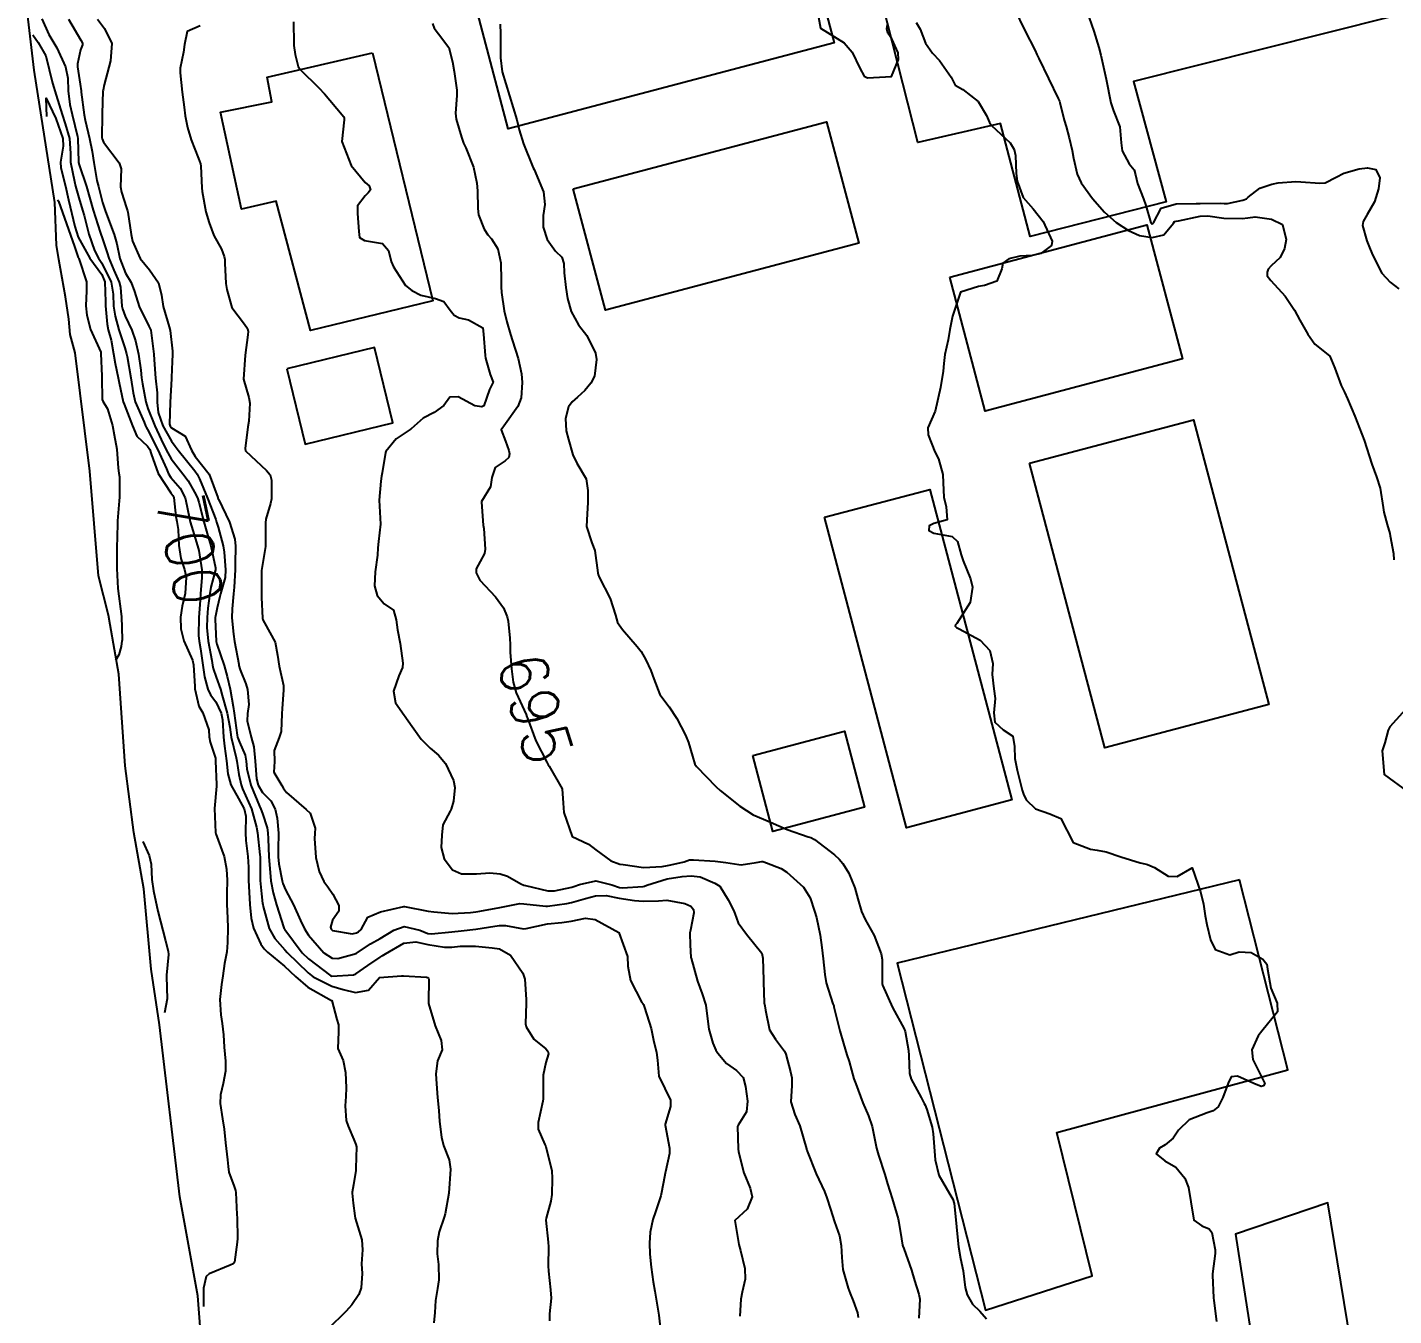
# Model space of a CAD drawing. Header units: metres. Extents: x 292545 to 299085, y 7450245 to 7463078.
# Drawn here: x 296054.3 to 296168.9, y 7455282.2 to 7455390.2 of the extents above; entities that cross this region are included whole.
import ezdxf
from ezdxf.enums import TextEntityAlignment as Align

# ---------------------------------------------------------------- set-up
doc = ezdxf.new("R2010")
doc.units = ezdxf.units.M
for name, color, linetype in [('Area', 45, 'Continuous'), ('Cotas', 45, 'Continuous'), ('Curvas de Nivel 1m', 11, 'Continuous'), ('Curvas de Nivel 5m', 15, 'Continuous'), ('Edificações', 30, 'Continuous'), ('Vias Primárias', 230, 'Continuous')]:
    doc.layers.add(name, color=color, linetype=linetype)
doc.styles.add('Style-STANDARD', font='STANDARD.shx')

msp = doc.modelspace()

# ---------------------------------------------------------------- linework, layer by layer
at = {"layer": 'Area'}
msp.add_polyline3d([(296069.3, 7455274.76, 701.37), (296068.61, 7455283.9, 701.77), (296067.09, 7455292.2, 702.07), (296065.41, 7455306.61, 702.18), (296064.7, 7455311.27, 702.31), (296064.07, 7455318.01, 702.36), (296063.24, 7455322.73, 702.29), (296062.53, 7455328.32, 702.56), (296061.99, 7455336.01, 702.4), (296061.26, 7455340.12, 702.6), (296061.13, 7455340.94, 702.61), (296060.28, 7455344.23, 702.68), (296059.56, 7455353, 702.76), (296058.32, 7455362.93, 701.24), (296057.9, 7455364.47, 702.56), (296057.8, 7455365.75, 701.17), (296057.51, 7455367.63, 701.99), (296056.95, 7455370.75, 700.27), (296056.77, 7455371.94, 700.38), (296056.62, 7455375.51, 703.74), (296054.89, 7455386.61, 708.55), (296054.32, 7455391.37, 707.83)], dxfattribs=at)
at = {"layer": 'Curvas de Nivel 1m', "flags": 128}
for points, elevation in [([(296120.43, 7455392.15), (296120.8, 7455390.14), (296122.79, 7455388.91), (296123.47, 7455388.11), (296124.1, 7455386.77), (296124.46, 7455386.1), (296124.75, 7455385.97), (296126.75, 7455386.07), (296127.34, 7455387.5), (296127.31, 7455388.06), (296126.79, 7455389.23), (296126.44, 7455389.72), (296126.36, 7455390.08), (296126.43, 7455390.45)], 693), ([(296137.07, 7455391.71), (296137.93, 7455389.94), (296138.79, 7455388.27), (296138.95, 7455387.93), (296139.12, 7455387.59), (296139.91, 7455385.92), (296140.74, 7455384.24), (296140.83, 7455384.01), (296140.86, 7455383.91), (296141.23, 7455382.42), (296141.39, 7455381.9), (296141.65, 7455380.95), (296141.89, 7455379.89), (296142.02, 7455379.23), (296142.31, 7455377.89), (296142.65, 7455377.17), (296143.61, 7455375.87), (296144.62, 7455374.71), (296145.58, 7455373.85), (296146.61, 7455373.18), (296147.54, 7455372.76), (296148.6, 7455372.6), (296149.59, 7455372.82), (296150.39, 7455373.79), (296150.48, 7455373.93), (296150.61, 7455373.97), (296150.82, 7455373.99), (296152.62, 7455374.38), (296153.27, 7455374.4), (296154.62, 7455374.22), (296156.15, 7455374.19), (296156.62, 7455374.25), (296157.24, 7455374.33), (296158.62, 7455374.12), (296159.54, 7455373.68), (296159.84, 7455372.43), (296159.69, 7455371.68), (296159.35, 7455370.92), (296158.57, 7455370.21), (296158.33, 7455369.93), (296158.24, 7455369.69), (296158.25, 7455369.38), (296158.56, 7455368.98), (296159.76, 7455367.68), (296160.53, 7455366.5), (296160.98, 7455365.67), (296161.66, 7455364.5), (296162.23, 7455363.65), (296162.49, 7455363.45), (296163.5, 7455362.65), (296163.93, 7455361.63), (296164.45, 7455360.19), (296164.73, 7455359.62), (296164.99, 7455359.06), (296165.59, 7455357.61), (296166.39, 7455355.6), (296167.01, 7455353.59), (296167.41, 7455352.54), (296167.71, 7455351.59), (296167.96, 7455349.95), (296168.03, 7455349.58), (296168.31, 7455348.53), (296168.52, 7455347.79), (296168.57, 7455347.58), (296168.83, 7455346.12), (296168.86, 7455345.57)], 692), ([(296143.14, 7455391.55), (296143.71, 7455389.87), (296144.14, 7455388.52), (296144.31, 7455387.86), (296144.75, 7455385.86), (296145.13, 7455383.86), (296145.37, 7455383.21), (296145.89, 7455381.85), (296146.02, 7455380.52), (296146.1, 7455379.85), (296146.67, 7455378.75), (296147.09, 7455378.25), (296147.21, 7455377.83), (296147.37, 7455377.12), (296147.89, 7455375.82), (296148.08, 7455375.27), (296148.49, 7455373.81), (296148.55, 7455373.75), (296148.61, 7455373.74), (296148.67, 7455373.75), (296148.71, 7455373.81), (296149.37, 7455375.06), (296150.63, 7455375.42), (296152.3, 7455375.44), (296152.63, 7455375.45), (296154.35, 7455375.46), (296154.63, 7455375.45), (296154.91, 7455375.45), (296156.22, 7455375.72), (296156.52, 7455375.83), (296156.64, 7455375.97), (296157.62, 7455376.73), (296158.65, 7455377.06), (296159.17, 7455377.17), (296160.66, 7455377.27), (296161.06, 7455377.26), (296162.66, 7455377.15), (296163.12, 7455377.18), (296164.04, 7455377.63), (296164.67, 7455377.98), (296165.95, 7455378.33), (296166.67, 7455378.42), (296167.36, 7455378.28), (296167.68, 7455377.58), (296167.58, 7455376.66), (296167.25, 7455375.59), (296166.62, 7455374.51), (296166.28, 7455373.94), (296166.24, 7455373.6), (296166.6, 7455372.31), (296166.89, 7455371.6), (296167.1, 7455371.08), (296167.85, 7455369.59), (296168.56, 7455368.84), (296169.27, 7455368.29)], 691), ([(296057.78, 7455390.89), (296058.79, 7455389.13), (296058.93, 7455388.88), (296058.93, 7455388.73), (296058.78, 7455388.32), (296058.51, 7455387.14), (296058.53, 7455386.88), (296058.75, 7455385.44), (296058.83, 7455384.88), (296058.84, 7455384.78), (296059.09, 7455382.88), (296059.17, 7455382.42), (296059.53, 7455380.87), (296059.75, 7455379.79), (296059.88, 7455378.87), (296060.14, 7455377.37), (296060.27, 7455376.86), (296060.63, 7455375.53), (296060.8, 7455375.03), (296060.85, 7455374.86), (296060.94, 7455374.53), (296061.59, 7455372.85), (296061.81, 7455372.06), (296062.07, 7455370.84), (296062.55, 7455369.61), (296063.02, 7455368.83), (296063.29, 7455368.07), (296063.69, 7455366.82), (296064.51, 7455365.15), (296064.66, 7455364.81), (296064.71, 7455364.6), (296064.91, 7455362.81), (296064.95, 7455362.33), (296065.06, 7455360.8), (296065.2, 7455359.56), (296065.21, 7455358.8), (296065.29, 7455357.93), (296065.67, 7455356.8), (296066.39, 7455355.53), (296066.71, 7455355.11), (296066.96, 7455354.78), (296068.36, 7455353.03), (296068.56, 7455352.76), (296068.75, 7455352.36), (296069.41, 7455350.75), (296070.11, 7455348.95), (296070.18, 7455348.74), (296070.31, 7455348.32), (296070.73, 7455346.74), (296070.81, 7455346.21), (296070.93, 7455344.73), (296070.89, 7455344.1), (296070.52, 7455342.74), (296070.45, 7455342.51), (296070.22, 7455341.55), (296070.09, 7455340.87), (296070.07, 7455340.74), (296070.07, 7455340.6), (296070.15, 7455338.74), (296070.19, 7455338.52), (296070.81, 7455336.73), (296071.08, 7455335.8), (296071.32, 7455334.73), (296071.57, 7455333.29), (296071.66, 7455332.72), (296071.92, 7455330.9), (296071.94, 7455330.72), (296072.09, 7455330.29), (296072.57, 7455329.2), (296072.65, 7455328.71), (296072.71, 7455328.07), (296073.04, 7455326.71), (296073.79, 7455324.93), (296073.89, 7455324.7), (296074.02, 7455324.33), (296074.43, 7455323.12), (296074.49, 7455322.69), (296074.5, 7455322.19), (296074.57, 7455320.69), (296074.66, 7455319.39), (296074.74, 7455318.69), (296074.92, 7455317.67), (296075.19, 7455316.68), (296075.83, 7455314.74), (296075.85, 7455314.67), (296075.87, 7455314.64), (296075.9, 7455314.6), (296077.36, 7455312.66), (296077.88, 7455312.15), (296079.76, 7455310.72), (296079.85, 7455310.69), (296081.65, 7455310.81), (296081.86, 7455310.88), (296082.87, 7455311.59), (296083.88, 7455312.28), (296084.06, 7455312.4), (296084.33, 7455312.57), (296085.89, 7455313.46), (296086.88, 7455313.56), (296087.89, 7455313.34), (296089.28, 7455313.13), (296089.89, 7455313.13), (296090.59, 7455313.2), (296091.89, 7455313.2), (296093.28, 7455313.08), (296093.89, 7455312.97), (296094.82, 7455312.45), (296095.86, 7455310.93), (296096.02, 7455310.44), (296096.14, 7455308.74), (296096.13, 7455308.44), (296096.07, 7455306.7), (296096.12, 7455306.44), (296096.77, 7455305.4), (296097.78, 7455304.61), (296097.96, 7455304.41), (296098, 7455304.19), (296097.77, 7455303.47), (296097.56, 7455302.41), (296097.55, 7455300.6), (296097.56, 7455300.41), (296097.53, 7455300.21), (296097.13, 7455298.42), (296097.15, 7455297.86), (296097.69, 7455296.58), (296097.77, 7455296.41), (296097.81, 7455296.29), (296098.27, 7455294.4), (296098.32, 7455293.74), (296098.28, 7455292.4), (296098.2, 7455291.83), (296097.8, 7455290.41), (296097.78, 7455290.24), (296097.97, 7455288.41), (296098, 7455288), (296097.97, 7455286.41), (296098, 7455285.98), (296098.18, 7455284.4), (296098.22, 7455283.72), (296098.09, 7455282.4), (296098.1, 7455281.82)], 699), ([(296060.21, 7455390.87), (296060.8, 7455390.1), (296061.39, 7455388.85), (296061.3, 7455387.39), (296061.16, 7455386.85), (296060.75, 7455385.37), (296060.67, 7455384.94), (296060.66, 7455384.86), (296060.6, 7455382.97), (296060.6, 7455382.86), (296060.57, 7455380.98), (296060.59, 7455380.86), (296060.69, 7455380.58), (296062.02, 7455378.84), (296062.17, 7455378.35), (296062.13, 7455376.84), (296062.2, 7455376.4), (296062.63, 7455375.07), (296062.71, 7455374.83), (296062.74, 7455374.71), (296063.01, 7455372.83), (296063.12, 7455372.29), (296063.78, 7455370.82), (296064.56, 7455369.89), (296065.32, 7455368.8), (296065.57, 7455367.76), (296065.69, 7455366.8), (296066.2, 7455365.1), (296066.28, 7455364.79), (296066.48, 7455363.07), (296066.49, 7455362.79), (296066.47, 7455362.2), (296066.4, 7455360.85), (296066.4, 7455360.79), (296066.4, 7455360.74), (296066.28, 7455358.79), (296066.24, 7455356.96), (296066.29, 7455356.79), (296066.4, 7455356.65), (296067.56, 7455355.93), (296068.07, 7455354.76), (296068.38, 7455354.25), (296069.56, 7455352.75), (296070.28, 7455350.79), (296070.3, 7455350.74), (296070.33, 7455350.67), (296071.26, 7455348.73), (296071.7, 7455347.32), (296071.77, 7455346.73), (296071.74, 7455345.25), (296071.74, 7455344.73), (296071.66, 7455343.3), (296071.61, 7455342.73), (296071.49, 7455341.46), (296071.46, 7455340.73), (296071.59, 7455339.34), (296071.69, 7455338.73), (296072.04, 7455336.84), (296072.06, 7455336.72), (296072.16, 7455336.35), (296072.62, 7455335.18), (296072.76, 7455334.71), (296072.89, 7455333.47), (296072.78, 7455332.71), (296072.74, 7455332.08), (296073.08, 7455330.71), (296073.29, 7455329.91), (296073.41, 7455328.71), (296073.53, 7455327.22), (296073.66, 7455326.7), (296074.04, 7455326.07), (296074.72, 7455325.38), (296075.08, 7455324.68), (296075.26, 7455323.93), (296075.38, 7455322.68), (296075.33, 7455321.34), (296075.33, 7455320.68), (296075.39, 7455320.1), (296075.69, 7455318.67), (296075.74, 7455318.46), (296075.95, 7455317.92), (296076.62, 7455316.66), (296077.22, 7455315.35), (296077.56, 7455314.65), (296077.9, 7455314.12), (296079.18, 7455312.64), (296079.88, 7455312.2), (296080.34, 7455312.16), (296081.88, 7455312.6), (296083.09, 7455313.39), (296083.9, 7455313.84), (296085.04, 7455314.56), (296085.91, 7455314.86), (296087.21, 7455314.54), (296087.9, 7455314.27), (296088.19, 7455314.24), (296089.9, 7455314.42), (296090.69, 7455314.5), (296091.9, 7455314.62), (296093.5, 7455314.87), (296093.91, 7455314.94), (296094.4, 7455314.94), (296095.91, 7455314.65), (296096.14, 7455314.68), (296097.91, 7455315.08), (296099.12, 7455315.18), (296099.91, 7455315.29), (296101.1, 7455315.56), (296101.91, 7455315.45), (296103.9, 7455314.34), (296104.62, 7455312.33), (296104.66, 7455311.54), (296104.87, 7455310.33), (296105.83, 7455308.49), (296105.91, 7455308.4), (296105.97, 7455308.32), (296106.06, 7455308.08), (296106.61, 7455306.31), (296106.81, 7455305.32), (296107.06, 7455304.3), (296107.13, 7455303.65), (296107.26, 7455302.3), (296107.75, 7455301.27), (296108.23, 7455300.29), (296108.24, 7455299.77), (296107.78, 7455298.29), (296107.78, 7455298.22), (296108.14, 7455296.29), (296108.14, 7455295.83), (296107.8, 7455294.29), (296107.77, 7455294.18), (296107.65, 7455293.44), (296107.41, 7455292.29), (296106.98, 7455290.94), (296106.75, 7455290.3), (296106.53, 7455289.24), (296106.48, 7455288.31), (296106.49, 7455287.4), (296106.61, 7455286.31), (296106.79, 7455285.08), (296106.91, 7455284.31), (296107.2, 7455282.63), (296107.25, 7455282.3), (296107.49, 7455280.3)], 698), ([(296068.81, 7455390.33), (296067.71, 7455389.86), (296067.5, 7455388.77), (296067.42, 7455388.13), (296067.13, 7455386.78), (296067.13, 7455386.4), (296067.31, 7455384.77), (296067.46, 7455383.52), (296067.55, 7455382.78), (296067.73, 7455381.8), (296068.05, 7455380.77), (296068.67, 7455379.21), (296068.82, 7455378.76), (296068.86, 7455378.56), (296068.95, 7455376.76), (296068.97, 7455376.43), (296069.27, 7455374.75), (296069.55, 7455373.81), (296069.96, 7455372.75), (296070.58, 7455371.6), (296070.83, 7455370.99), (296070.86, 7455370.74), (296070.86, 7455370.45), (296070.97, 7455368.74), (296071.03, 7455368.24), (296071.46, 7455366.73), (296072.51, 7455365.32), (296072.76, 7455364.97), (296072.82, 7455364.72), (296072.79, 7455364.42), (296072.59, 7455362.72), (296072.45, 7455360.72), (296072.89, 7455359.17), (296072.97, 7455358.71), (296072.88, 7455357.19), (296072.81, 7455356.71), (296072.57, 7455354.9), (296072.6, 7455354.72), (296074.36, 7455353.07), (296074.68, 7455352.69), (296074.78, 7455352.25), (296074.78, 7455350.69), (296074.71, 7455350.31), (296074.32, 7455349), (296074.28, 7455348.69), (296074.28, 7455346.69), (296073.94, 7455344.69), (296073.94, 7455342.99), (296073.95, 7455342.69), (296073.95, 7455342.42), (296074.03, 7455340.69), (296074.06, 7455340.55), (296074.21, 7455340.29), (296075.09, 7455338.68), (296075.28, 7455337.58), (296075.44, 7455336.68), (296075.78, 7455335.04), (296075.8, 7455334.67), (296075.68, 7455333.12), (296075.66, 7455332.67), (296075.59, 7455331.19), (296075.42, 7455330.68), (296075, 7455329.6), (296075.04, 7455328.69), (296074.97, 7455327.78), (296075.64, 7455326.68), (296075.8, 7455326.43), (296076.04, 7455326.08), (296077.7, 7455324.65), (296078.02, 7455324.34), (296078.45, 7455323.09), (296078.43, 7455322.64), (296078.4, 7455322.24), (296078.51, 7455320.64), (296078.78, 7455319.45), (296079.16, 7455318.63), (296079.5, 7455318.18), (296079.94, 7455317.55), (296080.42, 7455316.62), (296080.42, 7455316.13), (296079.91, 7455315.38), (296079.73, 7455314.81), (296079.78, 7455314.63), (296079.9, 7455314.52), (296081.55, 7455314.25), (296081.9, 7455314.33), (296082.08, 7455314.42), (296082.31, 7455314.6), (296082.85, 7455315.65), (296083.92, 7455316.07), (296085.89, 7455316.52), (296085.92, 7455316.52), (296085.94, 7455316.53), (296087.92, 7455316.13), (296088.38, 7455316.07), (296089.92, 7455315.94), (296091.46, 7455316.03), (296091.92, 7455316.09), (296092.26, 7455316.14), (296093.92, 7455316.46), (296095.59, 7455316.77), (296095.93, 7455316.76), (296097.77, 7455316.56), (296097.93, 7455316.56), (296099.54, 7455316.78), (296099.93, 7455316.87), (296101.11, 7455317.19), (296101.94, 7455317.42), (296102.85, 7455317.44), (296103.94, 7455317.23), (296105.22, 7455317.04), (296105.93, 7455316.99), (296107.22, 7455317.01), (296107.93, 7455317.07), (296109.44, 7455316.77), (296109.93, 7455316.55), (296110.16, 7455316.27), (296110.19, 7455316), (296109.91, 7455314.55), (296109.85, 7455314.32), (296109.85, 7455314.27), (296109.89, 7455313.31), (296109.94, 7455312.27), (296109.96, 7455312.19), (296110.5, 7455310.26), (296110.89, 7455309.21), (296111.19, 7455308.26), (296111.4, 7455306.66), (296111.45, 7455306.25), (296111.79, 7455305.08), (296112.04, 7455304.5), (296112.19, 7455304.24), (296112.92, 7455303.38), (296113.77, 7455302.8), (296114.33, 7455302.21), (296114.51, 7455301.45), (296114.68, 7455300.21), (296114.6, 7455299.33), (296113.9, 7455298.22), (296113.84, 7455298.09), (296113.9, 7455296.22), (296113.92, 7455295.97), (296114.38, 7455294.21), (296114.92, 7455292.94), (296115.09, 7455292.21), (296114.67, 7455291.17), (296113.61, 7455290.22), (296113.97, 7455288.22), (296114.1, 7455287.71), (296114.45, 7455286.21), (296114.48, 7455285.29), (296114.25, 7455284.21), (296114.14, 7455283.62), (296114.04, 7455282.21)], 697), ([(296076.63, 7455390.67), (296076.65, 7455388.81), (296076.65, 7455388.67), (296076.78, 7455387.92), (296077.02, 7455386.92), (296077.18, 7455386.66), (296078.74, 7455385.14), (296079.24, 7455384.63), (296080.72, 7455382.88), (296080.83, 7455382.74), (296080.89, 7455382.62), (296080.89, 7455382.44), (296080.69, 7455380.62), (296081.45, 7455378.61), (296082.65, 7455377.2), (296082.97, 7455376.92), (296083.07, 7455376.59), (296082.89, 7455376.34), (296082.64, 7455376.08), (296081.99, 7455375.23), (296081.99, 7455374.61), (296082.11, 7455373.09), (296082.16, 7455372.6), (296082.59, 7455372.34), (296084.1, 7455372.09), (296084.58, 7455371.51), (296084.82, 7455370.57), (296085, 7455370.13), (296086.02, 7455368.56), (296086.54, 7455368.15), (296087.3, 7455367.77), (296088.53, 7455367.49), (296089.23, 7455367.22), (296089.76, 7455366.51), (296090.09, 7455366.07), (296090.52, 7455365.86), (296091.31, 7455365.69), (296092.5, 7455365.01), (296092.56, 7455364.48), (296092.7, 7455362.7), (296092.72, 7455362.48), (296093.11, 7455361.12), (296093.36, 7455360.47), (296093.07, 7455359.84), (296092.58, 7455358.48), (296092.42, 7455358.39), (296091.82, 7455358.49), (296090.43, 7455359.25), (296089.74, 7455359.2), (296089.22, 7455358.52), (296088.42, 7455357.93), (296087.5, 7455357.46), (296086.48, 7455356.55), (296086.44, 7455356.51), (296086.4, 7455356.49), (296085.23, 7455355.72), (296084.38, 7455354.66), (296084.35, 7455354.57), (296084.05, 7455352.88), (296084, 7455352.58), (296083.94, 7455352.17), (296083.81, 7455350.58), (296083.83, 7455350.08), (296083.93, 7455348.58), (296083.76, 7455347.11), (296083.71, 7455346.58), (296083.67, 7455345.98), (296083.47, 7455344.58), (296083.42, 7455343.41), (296083.64, 7455342.59), (296084.23, 7455341.89), (296085.02, 7455341.37), (296085.24, 7455340.56), (296085.34, 7455339.7), (296085.58, 7455338.56), (296085.8, 7455336.92), (296085.76, 7455336.56), (296085.46, 7455335.86), (296085.02, 7455334.57), (296085.18, 7455333.61), (296085.91, 7455332.55), (296086, 7455332.44), (296086.11, 7455332.27), (296087.33, 7455330.54), (296088.09, 7455329.81), (296088.78, 7455329.22), (296089.37, 7455328.52), (296090.05, 7455327.08), (296090.16, 7455326.51), (296090.03, 7455325.35), (296089.85, 7455324.68), (296089.76, 7455324.51), (296089.16, 7455323.37), (296089.05, 7455322.52), (296089.02, 7455321.48), (296089.26, 7455320.52), (296089.96, 7455319.6), (296090.72, 7455319.26), (296091.96, 7455319.27), (296093.08, 7455319.35), (296093.96, 7455319.28), (296094.58, 7455319.07), (296095.68, 7455318.43), (296095.95, 7455318.33), (296096.09, 7455318.29), (296097.94, 7455317.83), (296098.52, 7455317.83), (296099.95, 7455318.15), (296100.13, 7455318.2), (296100.59, 7455318.38), (296101.96, 7455318.67), (296103.31, 7455318.35), (296103.95, 7455318.13), (296104.19, 7455318.1), (296105.95, 7455318.21), (296106.04, 7455318.23), (296106.24, 7455318.32), (296107.96, 7455318.85), (296109.21, 7455319.03), (296109.96, 7455319.09), (296110.71, 7455319.01), (296111.96, 7455318.49), (296112.38, 7455318.24), (296113.06, 7455317.1), (296113.52, 7455316.23), (296113.63, 7455315.94), (296113.91, 7455315.15), (296114.6, 7455314.21), (296115.88, 7455312.62), (296115.98, 7455312.2), (296116.03, 7455310.37), (296116.03, 7455310.2), (296116.09, 7455308.45), (296116.13, 7455308.2), (296116.19, 7455307.83), (296116.53, 7455306.19), (296117.02, 7455305.41), (296117.79, 7455304.42), (296117.89, 7455304.17), (296118.28, 7455302.69), (296118.39, 7455302.17), (296118.39, 7455301.53), (296118.32, 7455300.17), (296118.66, 7455299.11), (296119.06, 7455298.16), (296119.62, 7455296.22), (296119.64, 7455296.15), (296119.65, 7455296.12), (296119.68, 7455296.04), (296120.45, 7455294.14), (296121.13, 7455292.66), (296121.33, 7455292.13), (296121.63, 7455291.17), (296121.98, 7455290.12), (296122.41, 7455288.93), (296122.54, 7455288.12), (296122.58, 7455287.13), (296122.67, 7455286.12), (296123.12, 7455284.55), (296123.29, 7455284.11), (296123.54, 7455283.49), (296123.91, 7455282.49), (296123.96, 7455282.1)], 696), ([(296093.94, 7455390.46), (296093.98, 7455389.65), (296093.98, 7455388.46), (296093.97, 7455387.65), (296094.11, 7455386.46), (296094.73, 7455384.45), (296095.35, 7455382.44), (296095.55, 7455381.6), (296095.9, 7455380.44), (296096.66, 7455378.56), (296096.72, 7455378.43), (296096.79, 7455378.3), (296097.59, 7455376.42), (296097.7, 7455375.35), (296097.55, 7455374.42), (296097.56, 7455373.46), (296097.89, 7455372.42), (296098.58, 7455371.45), (296099.13, 7455370.95), (296099.3, 7455370.4), (296099.32, 7455369.64), (296099.46, 7455368.4), (296099.61, 7455367.47), (296099.9, 7455366.39), (296100.51, 7455365.28), (296101.22, 7455364.37), (296101.95, 7455362.89), (296102.04, 7455362.36), (296101.85, 7455360.98), (296101.56, 7455360.37), (296101.06, 7455359.76), (296100.44, 7455359.2), (296100, 7455358.82), (296099.67, 7455358.39), (296099.43, 7455357.41), (296099.48, 7455356.39), (296099.67, 7455355.67), (296100.05, 7455354.39), (296100.37, 7455353.67), (296101.17, 7455352.37), (296101.31, 7455351.4), (296101.3, 7455350.37), (296101.25, 7455349.44), (296101.2, 7455348.37), (296101.65, 7455347), (296101.89, 7455346.36), (296102.14, 7455344.48), (296102.17, 7455344.36), (296102.26, 7455344.14), (296103.18, 7455342.35), (296103.63, 7455340.94), (296103.79, 7455340.34), (296104.2, 7455339.74), (296105.44, 7455338.32), (296105.76, 7455337.9), (296106.17, 7455337.2), (296106.58, 7455336.31), (296106.84, 7455335.62), (296107.34, 7455334.3), (296108.13, 7455333.26), (296108.76, 7455332.28), (296109.48, 7455330.9), (296109.74, 7455330.27), (296110.08, 7455329.14), (296110.28, 7455328.47), (296110.4, 7455328.27), (296112.05, 7455326.55), (296112.4, 7455326.24), (296114.03, 7455324.94), (296115.15, 7455324.21), (296116.02, 7455323.85), (296116.6, 7455323.61), (296118.01, 7455322.99), (296119.77, 7455322.38), (296120, 7455322.31), (296120.3, 7455322.15), (296121.98, 7455320.85), (296122.36, 7455320.51), (296122.69, 7455320.12), (296123.18, 7455319.32), (296123.69, 7455318.1), (296123.94, 7455317.17), (296124.25, 7455316.1), (296124.56, 7455315.45), (296125.3, 7455314.09), (296125.88, 7455312.57), (296125.96, 7455312.08), (296125.96, 7455311.99), (296125.96, 7455310.08), (296125.99, 7455309.94), (296126.85, 7455308.07), (296127.81, 7455306.29), (296127.9, 7455306.06), (296128.19, 7455304.46), (296128.22, 7455304.05), (296128.26, 7455302.54), (296128.4, 7455302.05), (296129.25, 7455300.52), (296129.49, 7455300.03), (296129.57, 7455299.87), (296129.73, 7455299.53), (296130.17, 7455298.03), (296130.26, 7455297.47), (296130.36, 7455296.02), (296130.41, 7455295.29), (296130.73, 7455294.02), (296131.65, 7455292.42), (296131.89, 7455292.01), (296132.01, 7455291.64), (296132.18, 7455290), (296132.22, 7455289.39), (296132.36, 7455288), (296132.55, 7455287.03), (296132.75, 7455286), (296132.94, 7455284.61), (296133.1, 7455283.99), (296133.54, 7455283.22), (296134.17, 7455282.62), (296134.73, 7455281.97)], 694), ([(296128.81, 7455390.59), (296129.17, 7455390.04), (296129.62, 7455388.87), (296130.18, 7455388.03), (296130.77, 7455387.42), (296131.75, 7455386.02), (296132.1, 7455385.36), (296132.74, 7455385), (296134.02, 7455383.99), (296134.72, 7455382.8), (296134.96, 7455382.22), (296135.14, 7455381.97), (296136.69, 7455380.52), (296137.05, 7455379.95), (296137.16, 7455379.47), (296137.21, 7455377.94), (296137.28, 7455377.31), (296137.78, 7455375.94), (296138.62, 7455374.98), (296139.48, 7455373.92), (296140.23, 7455372.28), (296140.18, 7455371.91), (296139.27, 7455371.24), (296138.58, 7455371.08), (296137.5, 7455371.03), (296136.58, 7455370.8), (296136.1, 7455370.43), (296136.01, 7455369.97), (296135.58, 7455368.94), (296134.55, 7455368.57), (296134.04, 7455368.49), (296132.54, 7455368), (296131.86, 7455366.01), (296131.65, 7455364.87), (296131.51, 7455364.01), (296131.24, 7455362.78), (296131.14, 7455362.02), (296131.09, 7455361.39), (296130.85, 7455360.02), (296130.42, 7455358.03), (296129.81, 7455356.64), (296129.84, 7455356.04), (296130.38, 7455354.62), (296130.69, 7455354.03), (296131.06, 7455352.72), (296131.08, 7455352.02), (296131.15, 7455350.83), (296131.34, 7455350.01), (296131.41, 7455348.92), (296130.31, 7455348.62), (296129.91, 7455348.43), (296129.89, 7455348.03), (296130.3, 7455347.8), (296131.83, 7455347.53), (296132.29, 7455347.11), (296132.59, 7455346), (296132.77, 7455345.5), (296133.38, 7455343.99), (296133.56, 7455343.3), (296133.34, 7455341.99), (296132.22, 7455340.25), (296132.11, 7455340.12), (296132.1, 7455340.01), (296132.21, 7455339.9), (296132.43, 7455339.79), (296134.2, 7455338.86), (296135.01, 7455337.97), (296135.25, 7455336.89), (296135.19, 7455335.97), (296135.34, 7455334.78), (296135.46, 7455333.97), (296135.33, 7455332.76), (296135.41, 7455331.97), (296136.11, 7455331.32), (296136.94, 7455330.79), (296137.07, 7455329.95), (296137.1, 7455328.93), (296137.29, 7455327.95), (296137.72, 7455326.27), (296137.83, 7455325.94), (296138.04, 7455325.48), (296138.82, 7455324.72), (296140.03, 7455324.29), (296140.95, 7455323.9), (296141.99, 7455321.89), (296143.45, 7455321.33), (296143.99, 7455321.24), (296144.74, 7455321.1), (296145.98, 7455320.69), (296147.61, 7455320.19), (296147.98, 7455320.1), (296148.22, 7455320.06), (296148.81, 7455319.81), (296149.96, 7455319.07), (296150.7, 7455319.05), (296151.97, 7455319.77), (296152.65, 7455317.76), (296152.9, 7455316.73), (296153.06, 7455315.76), (296153.19, 7455315.03), (296153.49, 7455313.75), (296153.89, 7455312.92), (296155.12, 7455312.49), (296155.89, 7455312.72), (296156.91, 7455312.68), (296157.88, 7455312.11), (296158.21, 7455311.7), (296158.28, 7455311.29), (296158.56, 7455309.69), (296159.09, 7455308.43), (296159.12, 7455307.69), (296157.81, 7455306.08), (296157.48, 7455305.7), (296156.97, 7455304.53), (296157.05, 7455303.71), (296157.76, 7455302.26), (296158.04, 7455301.7), (296157.94, 7455301.51), (296157.75, 7455301.45), (296157.13, 7455301.71), (296155.76, 7455302.32), (296155.24, 7455302.25), (296154.99, 7455301.73), (296154.52, 7455300.52), (296154.14, 7455299.74), (296153.73, 7455299.42), (296153.21, 7455299.24), (296151.72, 7455298.65), (296150.81, 7455297.78), (296150.38, 7455297.11), (296149.69, 7455296.57), (296149.21, 7455296.29), (296148.95, 7455295.81), (296149.68, 7455295.23), (296150.59, 7455294.7), (296151.35, 7455293.77), (296151.65, 7455292.99), (296151.86, 7455291.77), (296152.1, 7455290.24), (296152.78, 7455289.76), (296153.39, 7455289.53), (296153.61, 7455289.21), (296153.88, 7455287.75), (296153.89, 7455287.44), (296153.67, 7455285.75), (296153.67, 7455285.64), (296153.75, 7455283.75), (296153.77, 7455283.51), (296153.99, 7455281.75)], 693), ([(296054.79, 7455389.57), (296055.22, 7455388.92), (296055.88, 7455387.81), (296056.44, 7455385.52), (296056.74, 7455384.52), (296057.24, 7455382.89), (296057.5, 7455382.1), (296057.85, 7455380.89), (296057.94, 7455379.62), (296057.94, 7455378.89), (296058.26, 7455377.28), (296058.36, 7455376.88), (296058.63, 7455375.92), (296058.94, 7455374.88), (296059.07, 7455374.42), (296059.46, 7455372.87), (296059.95, 7455371.5), (296060.29, 7455370.86), (296060.57, 7455370.44), (296061.34, 7455368.85), (296061.51, 7455367.83), (296061.55, 7455366.84), (296061.67, 7455366), (296062, 7455364.84), (296062.48, 7455363.35), (296062.63, 7455362.83), (296062.68, 7455362.62), (296063, 7455360.82), (296063.18, 7455359.56), (296063.36, 7455358.82), (296064.1, 7455357.12), (296064.23, 7455356.81), (296064.28, 7455356.69), (296064.4, 7455356.49), (296065.26, 7455354.8), (296065.97, 7455353.19), (296066.14, 7455352.79), (296066.35, 7455352.49), (296067.13, 7455351.57), (296067.54, 7455350.77), (296067.69, 7455350.14), (296067.98, 7455348.76), (296068.3, 7455347.68), (296068.57, 7455346.76), (296068.68, 7455346.35), (296068.95, 7455344.75), (296068.94, 7455344.06), (296068.84, 7455342.75), (296068.8, 7455342.19), (296068.69, 7455340.76), (296068.67, 7455339.23), (296068.71, 7455338.76), (296068.82, 7455338.13), (296069.02, 7455336.76), (296069.18, 7455335.78), (296069.44, 7455334.75), (296069.66, 7455334.27), (296070.13, 7455333.68), (296070.57, 7455332.74), (296070.67, 7455332.18), (296070.75, 7455330.73), (296070.85, 7455329.97), (296071.02, 7455328.73), (296071.13, 7455327.66), (296071.38, 7455326.73), (296072.03, 7455325.59), (296072.49, 7455324.72), (296072.63, 7455324.1), (296072.61, 7455322.71), (296072.64, 7455322.07), (296072.81, 7455320.71), (296072.85, 7455319.83), (296072.87, 7455318.71), (296072.91, 7455317.74), (296072.97, 7455316.71), (296073.08, 7455315.55), (296073.27, 7455314.71), (296073.89, 7455313.38), (296074.16, 7455312.97), (296074.44, 7455312.69), (296075.87, 7455311.52), (296076.79, 7455310.66), (296077.84, 7455309.77), (296079.81, 7455308.65), (296079.83, 7455308.64), (296080.26, 7455307.07), (296080.4, 7455306.62), (296080.41, 7455306.02), (296080.35, 7455304.62), (296080.78, 7455303.62), (296081, 7455302.61), (296081.03, 7455301.33), (296081.01, 7455300.61), (296080.95, 7455299.84), (296081.05, 7455298.61), (296081.22, 7455298.12), (296081.7, 7455297.02), (296081.86, 7455296.6), (296081.9, 7455296.39), (296081.86, 7455294.6), (296081.85, 7455294.41), (296081.65, 7455293.21), (296081.55, 7455292.6), (296081.54, 7455292.5), (296081.63, 7455291.67), (296081.76, 7455290.6), (296081.81, 7455290.41), (296082.36, 7455288.59), (296082.4, 7455287.77), (296082.34, 7455286.59), (296082.38, 7455285.77), (296082.31, 7455284.59), (296082.11, 7455284.02), (296081.53, 7455283.15), (296081.03, 7455282.61), (296079.51, 7455281.11)], 701), ([(296055.94, 7455382.73), (296055.89, 7455384.26), (296056.71, 7455382.56), (296057.28, 7455380.89), (296057.33, 7455380.25), (296057.1, 7455378.9), (296057.13, 7455378.43), (296057.51, 7455376.89), (296057.78, 7455375.74), (296058.29, 7455373.5), (296058.59, 7455372.62), (296059.55, 7455370.87), (296060.55, 7455369.49), (296060.82, 7455368.86), (296060.88, 7455367.2), (296060.88, 7455366.85), (296061, 7455365.34), (296061.1, 7455364.85), (296061.34, 7455363.99), (296061.54, 7455362.84), (296061.67, 7455362.04), (296061.93, 7455360.84), (296062.02, 7455360.41), (296062.34, 7455358.83), (296062.43, 7455358.61), (296063.12, 7455356.82), (296063.51, 7455355.94), (296064.39, 7455355.09), (296064.59, 7455354.81), (296064.71, 7455354.47), (296065.28, 7455352.8), (296066.34, 7455351.2), (296066.52, 7455350.97), (296066.6, 7455350.79), (296066.76, 7455349.22), (296066.84, 7455348.78), (296066.97, 7455348.12), (296067.02, 7455346.78), (296067.18, 7455345.68), (296067.5, 7455344.77), (296067.63, 7455344.14), (296067.55, 7455342.77), (296067.31, 7455341.69), (296067.16, 7455340.78), (296067.18, 7455339.81), (296067.43, 7455338.78), (296068.17, 7455337.17), (296068.24, 7455336.77), (296068.35, 7455334.97), (296068.35, 7455334.77), (296068.69, 7455333.33), (296069.03, 7455332.76), (296069.53, 7455331.32), (296069.56, 7455330.75), (296069.65, 7455330.31), (296070.08, 7455328.95), (296070.09, 7455328.74), (296070.09, 7455328.72), (296070.17, 7455326.74), (296070.17, 7455326.61), (296070.02, 7455324.74), (296070.09, 7455322.74), (296070.12, 7455322.62), (296070.82, 7455320.73), (296071.02, 7455319.67), (296071.07, 7455318.73), (296071.04, 7455317.63), (296071.04, 7455316.73), (296071.1, 7455315.54), (296071.12, 7455314.73), (296071.11, 7455313.51), (296071.03, 7455312.73), (296070.85, 7455311.75), (296070.7, 7455310.73), (296070.59, 7455309.99), (296070.46, 7455308.73), (296070.53, 7455307.44), (296070.64, 7455306.73), (296070.75, 7455305.78), (296070.83, 7455304.73), (296070.94, 7455303.56), (296070.94, 7455302.73), (296070.73, 7455301.71), (296070.5, 7455300.74), (296070.47, 7455300.01), (296070.68, 7455298.74), (296070.83, 7455297.86), (296070.93, 7455296.73), (296071.09, 7455295.31), (296071.14, 7455294.73), (296071.21, 7455294.28), (296071.65, 7455293.08), (296071.77, 7455292.72), (296071.8, 7455292.56), (296071.89, 7455290.72), (296071.91, 7455290.43), (296071.94, 7455288.72), (296071.92, 7455288.39), (296071.67, 7455286.72), (296071.64, 7455286.65), (296071.57, 7455286.59), (296071.33, 7455286.49), (296069.56, 7455285.76), (296069.3, 7455285.54), (296069.09, 7455284.56), (296069.08, 7455283.01)], 702), ([(296056.86, 7455375.74), (296056.94, 7455375.63), (296058.27, 7455371.83), (296058.57, 7455370.9), (296058.59, 7455370.88), (296058.63, 7455370.83), (296059.29, 7455368.87), (296059.28, 7455368.13), (296059.23, 7455366.87), (296059.31, 7455366.08), (296059.61, 7455364.87), (296060.47, 7455362.97), (296060.49, 7455362.86), (296060.56, 7455360.97), (296060.56, 7455360.86), (296060.6, 7455359.02), (296060.65, 7455358.86), (296061.04, 7455358.23), (296061.47, 7455356.84), (296061.6, 7455356.05), (296061.82, 7455354.85), (296061.93, 7455353.27), (296061.99, 7455352.84), (296062.03, 7455352.53), (296062.03, 7455350.84), (296062.01, 7455350.52), (296061.88, 7455348.84), (296061.84, 7455347.29), (296061.82, 7455346.84), (296061.81, 7455346.38), (296061.83, 7455344.84), (296061.9, 7455343.19), (296062.21, 7455340.84), (296062.26, 7455338.91), (296062.26, 7455338.84), (296062.25, 7455338.78), (296062.19, 7455338.32), (296061.98, 7455337.63), (296061.71, 7455337.15)], 703), ([(296170.13, 7455333.34), (296168.53, 7455331.58), (296168.38, 7455331.3), (296168.1, 7455330.24), (296167.93, 7455329.75), (296167.9, 7455329.58), (296168.06, 7455327.58), (296170.05, 7455326.14)], 692), ([(296063.99, 7455321.98), (296064.54, 7455320.8), (296064.69, 7455320.07), (296064.76, 7455318.8), (296064.89, 7455317.85), (296065.25, 7455316.14), (296065.89, 7455313.65), (296066.13, 7455312.79), (296066.16, 7455312.51), (296065.98, 7455310.79), (296065.98, 7455310.66), (296066.04, 7455308.79), (296065.82, 7455307.61)], 703)]:
    msp.add_lwpolyline(points, dxfattribs=dict(at, elevation=elevation))
at = {"layer": 'Curvas de Nivel 5m', "flags": 128}
for points, elevation in [([(296055.52, 7455390.92), (296056.11, 7455389.59), (296056.53, 7455388.9), (296056.78, 7455388.49), (296057.51, 7455386.89), (296057.7, 7455385.95), (296057.74, 7455384.89), (296057.88, 7455383.73), (296058.08, 7455382.89), (296058.53, 7455381.04), (296058.56, 7455380.88), (296058.61, 7455378.94), (296058.61, 7455378.88), (296058.66, 7455378.69), (296059.27, 7455376.87), (296059.53, 7455375.98), (296059.85, 7455374.87), (296060.43, 7455373.03), (296060.48, 7455372.86), (296060.59, 7455372.56), (296061.02, 7455371.3), (296061.15, 7455370.85), (296061.57, 7455369.84), (296062.02, 7455368.84), (296062.12, 7455368.42), (296062.24, 7455366.83), (296062.29, 7455366.6), (296062.51, 7455366.01), (296063.09, 7455364.82), (296063.39, 7455363.92), (296063.63, 7455362.82), (296063.82, 7455361.46), (296063.9, 7455360.82), (296063.97, 7455360.34), (296064.24, 7455358.81), (296064.42, 7455358.25), (296065.01, 7455356.8), (296065.54, 7455355.65), (296065.96, 7455354.79), (296066.37, 7455354.04), (296067.35, 7455352.78), (296067.79, 7455352.21), (296068.34, 7455351.26), (296068.57, 7455350.76), (296068.69, 7455350.4), (296069.11, 7455348.75), (296069.44, 7455347.6), (296069.69, 7455346.75), (296070.1, 7455344.91), (296070.09, 7455344.74), (296069.7, 7455343.29), (296069.61, 7455342.75), (296069.45, 7455341.52), (296069.38, 7455340.75), (296069.37, 7455339.92), (296069.47, 7455338.75), (296069.77, 7455337.14), (296069.83, 7455336.74), (296069.89, 7455336.47), (296070.15, 7455335.76), (296070.5, 7455334.74), (296070.65, 7455334.22), (296071.08, 7455332.73), (296071.28, 7455331.56), (296071.39, 7455330.73), (296071.81, 7455328.98), (296071.87, 7455328.72), (296072.06, 7455327.6), (296072.23, 7455326.72), (296072.35, 7455326.4), (296073.11, 7455324.71), (296073.53, 7455323.18), (296073.6, 7455322.7), (296073.82, 7455320.86), (296073.83, 7455320.7), (296073.83, 7455318.82), (296073.84, 7455318.7), (296073.94, 7455317.6), (296074.03, 7455316.79), (296074.05, 7455316.7), (296074.09, 7455316.54), (296074.59, 7455314.69), (296075.06, 7455313.85), (296075.89, 7455312.89), (296076.1, 7455312.67), (296077.86, 7455310.97), (296078.27, 7455310.65), (296079.85, 7455309.86), (296080.79, 7455309.57), (296081.84, 7455309.33), (296082.92, 7455309.52), (296083.85, 7455310.58), (296085.69, 7455310.72), (296085.86, 7455310.73), (296087.79, 7455310.6), (296087.85, 7455310.59), (296087.95, 7455310.53), (296087.97, 7455310.42), (296087.94, 7455308.53), (296087.95, 7455308.41), (296088.5, 7455306.52), (296089, 7455305.31), (296089.08, 7455304.52), (296088.69, 7455303.6), (296088.55, 7455302.52), (296088.61, 7455301.66), (296088.69, 7455300.52), (296088.8, 7455299.44), (296088.88, 7455298.52), (296089.03, 7455297.19), (296089.2, 7455296.51), (296089.67, 7455295.3), (296089.8, 7455294.51), (296089.64, 7455292.51), (296089.34, 7455290.79), (296089.26, 7455290.51), (296088.85, 7455289.27), (296088.71, 7455288.52), (296088.68, 7455287.42), (296088.77, 7455286.52), (296088.82, 7455285.25), (296088.69, 7455284.52), (296088.53, 7455283.52), (296088.49, 7455282.52), (296088.4, 7455281.63)], 700), ([(296088.29, 7455390.53), (296088.41, 7455390.14), (296088.79, 7455389.65), (296089.64, 7455388.51), (296089.97, 7455387.31), (296090.1, 7455386.51), (296090.31, 7455384.93), (296090.31, 7455384.5), (296090.22, 7455383), (296090.27, 7455382.5), (296090.7, 7455380.99), (296090.89, 7455380.5), (296091.07, 7455380.11), (296091.71, 7455378.49), (296091.99, 7455377.14), (296092.05, 7455376.49), (296092.07, 7455375.03), (296092.14, 7455374.48), (296092.6, 7455373.29), (296092.93, 7455372.81), (296093.22, 7455372.47), (296093.76, 7455371.64), (296094.02, 7455370.46), (296094.03, 7455368.98), (296094.04, 7455368.46), (296094.07, 7455367.98), (296094.3, 7455366.45), (296094.51, 7455365.52), (296094.83, 7455364.45), (296095, 7455363.93), (296095.47, 7455362.44), (296095.73, 7455361.16), (296095.81, 7455360.44), (296095.72, 7455359.15), (296095.44, 7455358.44), (296094.41, 7455356.97), (296094.04, 7455356.46), (296094.39, 7455355.53), (296094.68, 7455354.75), (296094.74, 7455354.45), (296094.69, 7455354.14), (296094.37, 7455353.88), (296093.52, 7455353.32), (296093.25, 7455352.47), (296093.13, 7455351.69), (296092.4, 7455350.48), (296092.4, 7455350.42), (296092.53, 7455348.48), (296092.57, 7455348.21), (296092.69, 7455346.48), (296092.64, 7455346.12), (296092.27, 7455345.45), (296091.93, 7455344.82), (296091.94, 7455344.48), (296092.25, 7455343.88), (296093.57, 7455342.47), (296094.22, 7455341.57), (296094.55, 7455340.79), (296094.61, 7455340.45), (296094.76, 7455339.02), (296094.78, 7455338.45), (296094.79, 7455337.84), (296094.89, 7455336.45), (296095.03, 7455335.33), (296095.3, 7455334.44), (296096.12, 7455332.63), (296096.2, 7455332.43), (296096.24, 7455332.3), (296096.93, 7455330.42), (296097.87, 7455328.62), (296097.99, 7455328.41), (296098.07, 7455328.29), (296099.16, 7455326.4), (296099.24, 7455325.18), (296099.3, 7455324.4), (296099.99, 7455322.39), (296101.36, 7455321.74), (296101.98, 7455321.29), (296103.22, 7455320.35), (296103.97, 7455320.09), (296104.27, 7455320.04), (296105.97, 7455319.81), (296107.54, 7455319.87), (296107.97, 7455319.96), (296108.25, 7455320.01), (296109.38, 7455320.28), (296109.81, 7455320.43), (296109.97, 7455320.45), (296110.15, 7455320.44), (296111.97, 7455320.34), (296112.87, 7455320.23), (296113.97, 7455320.04), (296114.16, 7455320.03), (296115.4, 7455320.21), (296115.88, 7455320.29), (296115.97, 7455320.29), (296116.05, 7455320.27), (296116.29, 7455320.2), (296117.5, 7455319.71), (296117.97, 7455319.4), (296119.37, 7455318.16), (296119.94, 7455317.25), (296120.31, 7455316.15), (296120.47, 7455315.6), (296120.79, 7455314.14), (296120.93, 7455313.1), (296121.03, 7455312.14), (296121.17, 7455310.83), (296121.29, 7455310.14), (296121.84, 7455308.38), (296121.91, 7455308.2), (296121.92, 7455308.13), (296121.96, 7455308), (296122.42, 7455306.12), (296122.72, 7455305.04), (296123.02, 7455304.11), (296123.2, 7455303.53), (296123.61, 7455302.1), (296123.76, 7455301.67), (296124.35, 7455300.09), (296124.82, 7455298.99), (296125.13, 7455298.09), (296125.5, 7455296.27), (296125.55, 7455296.08), (296125.68, 7455295.69), (296126.2, 7455294.07), (296126.43, 7455293.3), (296126.81, 7455292.07), (296127.32, 7455290.36), (296127.38, 7455290.06), (296127.6, 7455288.68), (296127.69, 7455288.16), (296127.71, 7455288.06), (296127.78, 7455287.86), (296128.44, 7455286.05), (296128.69, 7455285.18), (296129.04, 7455284.04), (296129.13, 7455283.63), (296129.05, 7455282.04)], 695)]:
    msp.add_lwpolyline(points, dxfattribs=dict(at, elevation=elevation))
at = {"layer": 'Edificações'}
for points in [[(296129.2, 7455407.41), (296131.55, 7455408.04), (296133.9, 7455408.66), (296135.31, 7455404.88), (296163.26, 7455411.75), (296163.26, 7455411.75), (296168.73, 7455391.1), (296147.04, 7455385.65), (296149.79, 7455375.59), (296138.37, 7455372.68), (296135.89, 7455382.14), (296128.97, 7455380.55), (296125.57, 7455393.87), (296131.91, 7455395.83)], [(296090.31, 7455398.03), (296117.61, 7455405.26), (296121.94, 7455388.91), (296094.63, 7455381.68)], [(296083.26, 7455388.06), (296088.3, 7455367.27), (296078.05, 7455364.79), (296075.18, 7455375.62), (296072.28, 7455374.95), (296070.5, 7455383.09), (296074.8, 7455383.97), (296074.43, 7455386.02)], [(296100.08, 7455376.67), (296121.31, 7455382.29), (296124.01, 7455372.11), (296102.78, 7455366.49)], [(296131.64, 7455369.27), (296148.16, 7455373.65), (296151.14, 7455362.41), (296134.61, 7455358.03)], [(296076.07, 7455361.59), (296077.6, 7455355.26), (296084.96, 7455357.05), (296083.43, 7455363.38)], [(296138.33, 7455353.68), (296152.06, 7455357.32), (296158.38, 7455333.46), (296144.64, 7455329.82)], [(296121.14, 7455349.14), (296129.96, 7455351.48), (296136.84, 7455325.47), (296128.02, 7455323.13)], [(296115.13, 7455329.18), (296122.82, 7455331.21), (296124.5, 7455324.84), (296116.82, 7455322.81)], [(296155.94, 7455318.76), (296127.24, 7455311.78), (296134.63, 7455282.7), (296143.59, 7455285.58), (296140.62, 7455297.6), (296159.99, 7455302.83)]]:
    msp.add_lwpolyline(points, close=True, dxfattribs=at)
at = {"layer": 'Vias Primárias'}
msp.add_lwpolyline([(296235.78, 7455324.12, 0.010905), (296236.72, 7455316.84, -0.151444), (296236.51, 7455313.51, -0.196046), (296234.26, 7455313.29), (296228.16, 7455313.55), (296235.79, 7455249.95, 0.025051), (296237.91, 7455227.66, -0.431045), (296227.4, 7455212.32), (296190.25, 7455203.67, -0.463634), (296177.08, 7455211.32), (296170.17, 7455249.95), (296163.33, 7455291.69), (296155.6, 7455289.06), (296161.68, 7455249.95), (296170.92, 7455195.56, -0.426266), (296159.69, 7455180.4), (296122.18, 7455172.12, -0.50663), (296108.39, 7455184.24), (296089.98, 7455264.44), (296082.78, 7455263.19), (296101.32, 7455180.03), (296101.67, 7455177.81, -0.862509), (296086.92, 7455177.34), (296076.52, 7455222.79)], format="xyb", dxfattribs=at)

# ---------------------------------------------------------------- texts
at = {"layer": 'Cotas', "style": 'Style-STANDARD'}
for s, rotation, p in [('700', 281.4139, (296067.94, 7455346.45, 700)), ('695', 287.1534, (296096.89, 7455333.14, 695))]:
    msp.add_text(s, height=4, rotation=rotation, dxfattribs=at).set_placement(p, align=Align.MIDDLE_CENTER)

doc.saveas('drawing.dxf')
